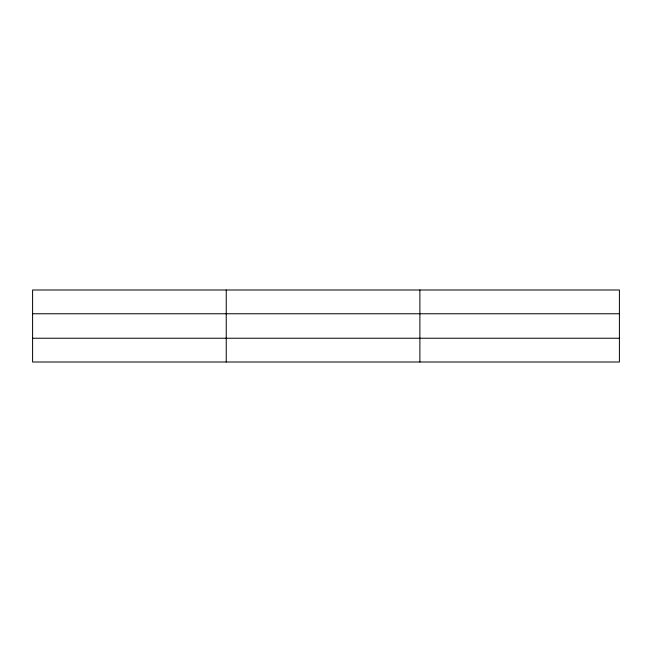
<?xml version="1.0" encoding="UTF-8"?>
<svg xmlns="http://www.w3.org/2000/svg" width="652" height="652" viewBox="0 0 652 652"><rect width="100%" height="100%" fill="white"/><g stroke="black" fill="none" stroke-linecap="round" stroke-linejoin="round"><path stroke-width="0.98" d="M226.244 362.007L226.244 289.993M419.888 362.007L419.888 289.993M619.4 313.759L619.4 289.993L32.6 289.993L32.6 362.007L619.4 362.007L619.4 313.759L32.6 313.759M32.6 338.241L619.4 338.241"/></g></svg>
